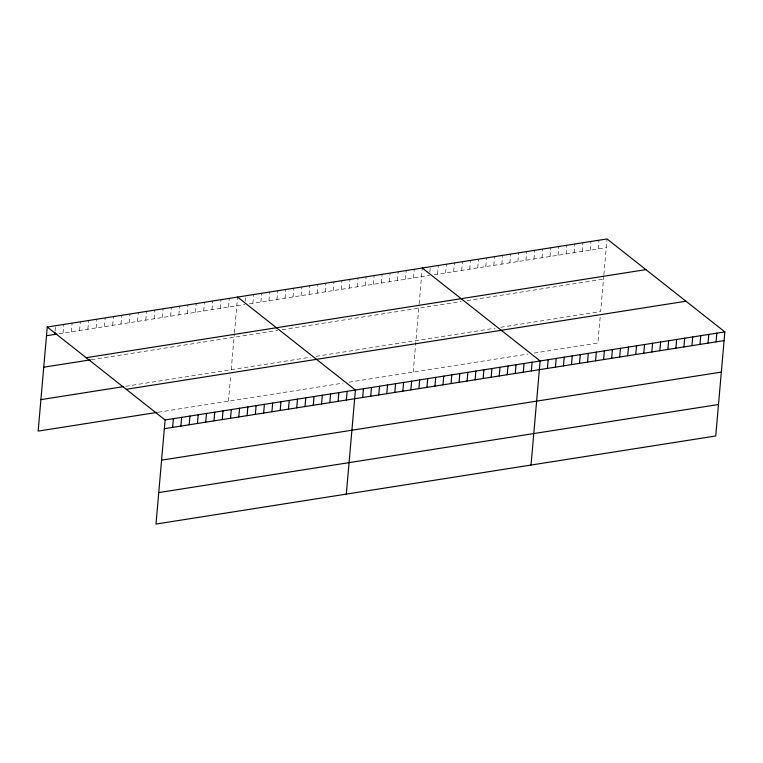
<?xml version="1.0" encoding="UTF-8"?>
<svg xmlns="http://www.w3.org/2000/svg" width="763" height="763" viewBox="0 0 763 763"><rect width="100%" height="100%" fill="white"/><g stroke="black" fill="none" stroke-linecap="round" stroke-linejoin="round"><path stroke-width="0.57" stroke-dasharray="3.81 2.86" d="M55.05 331.161L55.432 326.812M63.043 333.126L63.806 324.418M71.321 331.829L72.084 323.121M79.59 330.522L80.353 321.814M87.869 329.225L88.632 320.517M96.138 327.918L96.901 319.211M104.417 326.621L105.18 317.913M112.695 325.315L113.449 316.607M120.964 324.017L121.727 315.31M129.243 322.711L130.006 314.003M137.512 321.414L138.275 312.706M145.79 320.107L146.553 311.399M154.059 318.81L154.822 310.102M162.338 317.503L163.101 308.796M170.616 316.206L171.37 307.489M178.885 314.9L179.648 306.192M187.164 313.603L187.927 304.885M195.433 312.296L196.196 303.588M203.711 310.989L204.474 302.282M211.98 309.692L212.743 300.984M220.259 308.386L221.022 299.678M228.538 307.088L229.291 298.381M228.461 401.166L230.722 375.31M231.218 369.693L234.346 333.889M234.451 332.763L237.57 297.074M245.123 301.261L245.409 297.99M252.868 303.254L253.631 294.547M260.898 301.995L261.661 293.288M268.929 300.727L269.692 292.019M276.959 299.468L277.722 290.76M285 298.199L285.753 289.492M293.03 296.941L293.784 288.233M301.061 295.672L301.824 286.964M309.091 294.413L309.854 285.705M317.122 293.145L317.885 284.437M325.152 291.886L325.915 283.178M333.183 290.617L333.946 281.909M341.214 289.358L341.977 280.65M349.244 288.09L350.007 279.382M357.275 286.831L358.038 278.123M365.305 285.562L366.068 276.855M373.336 284.303L374.099 275.596M381.366 283.035L382.129 274.327M389.397 281.776L390.16 273.068M397.428 280.507L398.191 271.8M405.458 279.248L406.221 270.541M413.498 277.98L414.252 269.272M413.184 372.096L419.068 304.819M419.164 303.693L422.282 268.013M429.846 272.191L430.227 267.832M437.59 274.194L438.353 265.486M445.621 272.925L446.384 264.217M453.651 271.666L454.414 262.958M461.682 270.398L462.445 261.69M469.712 269.139L470.475 260.431M477.743 267.87L478.506 259.162M485.773 266.611L486.536 257.904M493.804 265.343L494.567 256.635M501.835 264.084L502.598 255.376M509.865 262.815L510.628 254.108M517.896 261.556L518.659 252.849M525.926 260.288L526.689 251.58M533.957 259.029L534.72 250.321M541.988 257.76L542.751 249.053M550.028 256.502L550.781 247.794M558.058 255.233L558.812 246.525M566.089 253.974L566.852 245.266M574.119 252.706L574.882 243.998M582.15 251.447L582.913 242.739M590.18 250.178L590.943 241.47M598.211 248.919L598.974 240.211M600.157 317.179L597.896 343.026L533.652 353.135M603.781 275.758L600.653 311.552L500.833 327.26M603.876 274.632L607.005 238.943M58.904 333.784L244.837 304.523M249.425 303.798L429.559 275.453M434.147 274.737L606.242 247.651M91.322 359.716L277.656 330.398M282.243 329.673L461.224 301.519M466.956 300.612L603.485 279.124M125.714 386.288L310.379 357.227M316.12 356.331L495.101 328.166M158.132 412.23L343.197 383.112M348.929 382.206L527.91 354.042"/><path stroke-width="1.14" d="M47.258 327.022L165.104 419.974L155.995 524.057L715.742 435.978L724.85 331.895L607.005 238.943L47.258 327.022L38.15 431.105L157.092 412.392M54.764 334.432L54.955 332.258M172.619 427.375L173.382 418.668M180.888 426.078L181.651 417.371M189.167 424.772L189.93 416.064M197.436 423.475L198.199 414.767M205.714 422.168L206.477 413.46M213.993 420.871L214.746 412.163M222.262 419.564L223.025 410.856M230.54 418.267L231.303 409.55M238.809 416.96L239.572 408.253M247.088 415.663L247.851 406.946M255.357 414.357L256.12 405.649M263.636 413.05L264.399 404.342M271.914 411.753L272.668 403.045M280.183 410.446L280.946 401.739M288.462 409.149L289.225 400.441M296.731 407.843L297.494 399.135M305.009 406.545L305.772 397.838M313.278 405.239L314.041 396.531M321.557 403.942L322.32 395.234M329.835 402.635L330.589 393.927M338.104 401.338L338.867 392.63M346.383 400.031L347.146 391.324M346.307 494.109L355.415 390.027L237.57 297.074M362.683 397.466L363.446 388.758M370.713 396.207L371.476 387.499M378.753 394.938L379.507 386.231M386.784 393.679L387.537 384.972M394.814 392.411L395.577 383.703M402.845 391.152L403.608 382.444M410.875 389.883L411.639 381.176M418.906 388.625L419.669 379.917M426.937 387.356L427.7 378.648M434.967 386.097L435.73 377.389M442.998 384.829L443.761 376.121M451.028 383.57L451.791 374.862M459.059 382.301L459.822 373.593M467.09 381.042L467.853 372.334M475.12 379.774L475.883 371.066M483.151 378.515L483.914 369.807M491.181 377.246L491.944 368.539M499.212 375.987L499.975 367.28M507.242 374.719L508.005 366.011M515.283 373.46L516.036 364.752M523.313 372.191L524.067 363.484M531.344 370.932L532.107 362.225M531.029 465.039L540.137 360.956L422.282 268.013M547.405 368.405L548.168 359.697M555.435 367.137L556.198 358.429M563.466 365.878L564.229 357.17M571.497 364.609L572.26 355.901M579.527 363.35L580.29 354.642M587.558 362.082L588.321 353.374M595.588 360.823L596.351 352.115M603.619 359.554L604.382 350.846M611.649 358.295L612.412 349.588M619.68 357.027L620.443 348.319M627.711 355.768L628.474 347.06M635.741 354.499L636.504 345.792M643.781 353.24L644.535 344.533M651.812 351.972L652.565 343.264M659.842 350.713L660.605 342.005M667.873 349.444L668.636 340.737M675.904 348.186L676.667 339.478M683.934 346.917L684.697 338.209M691.965 345.658L692.728 336.95M699.995 344.39L700.758 335.682M708.026 343.131L708.789 334.423M716.056 341.862L716.819 333.154M46.495 335.73L56.834 334.108M86.143 357.694L645.889 269.616M43.739 367.203L90.282 359.878M40.906 399.631L123.644 386.612M126.21 389.302L685.956 301.223M165.104 419.974L724.85 331.895M164.341 428.682L724.087 340.603M161.584 460.156L721.331 372.077M158.752 492.583L718.498 404.504"/></g></svg>
